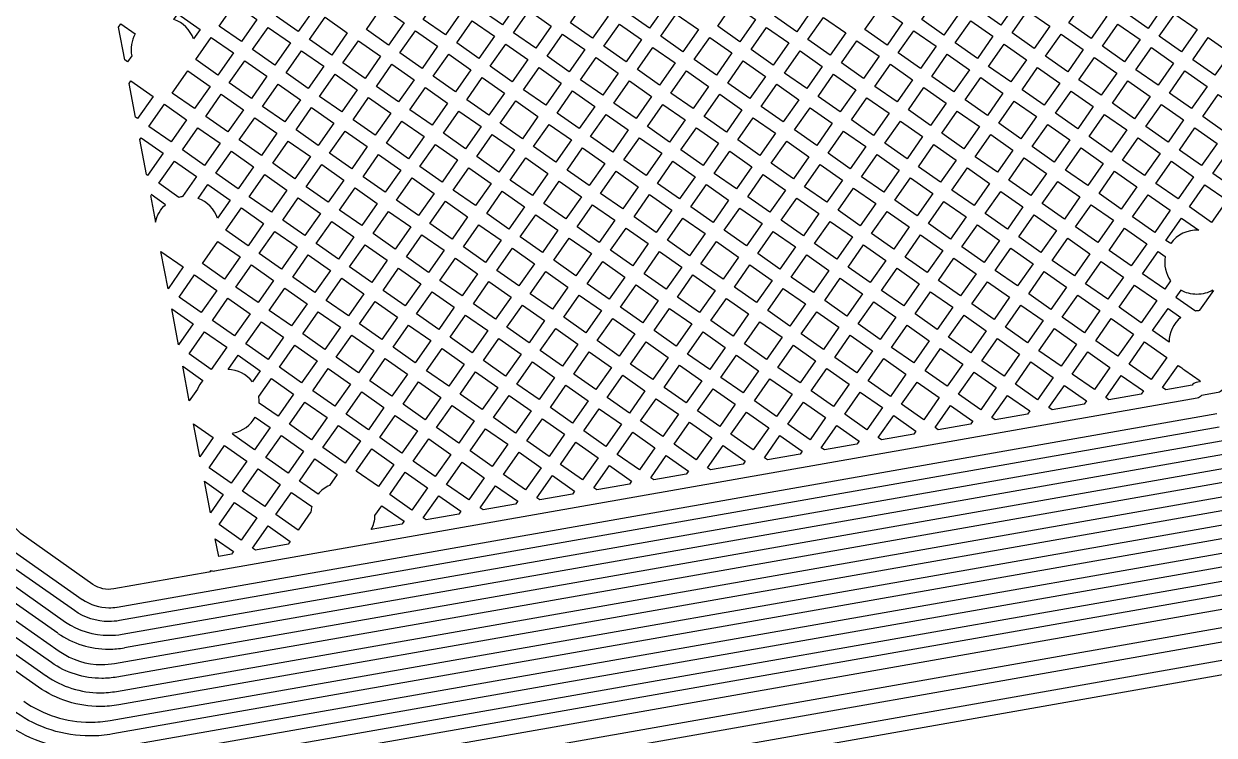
# Model space of a CAD drawing. Extents: x 3103 to 3424, y -52 to 175.
# Drawn here: x 3137.41 to 3144, y 34.73 to 38.67 of the extents above; entities that cross this region are included whole.
import ezdxf

# ---------------------------------------------------------------- set-up
doc = ezdxf.new("R2010")
doc.units = 0
doc.layers.add('gbr-dxf_layer0', color=7, linetype='Continuous')

msp = doc.modelspace()

# ---------------------------------------------------------------- linework, layer by layer
at = {"layer": 'gbr-dxf_layer0'}
for p, q in [((3138.114, 37.715), (3138.142, 37.5665)), ((3138.2115, 37.1989), (3138.1725, 37.4055)), ((3138.2702, 36.8885), (3138.2326, 37.0875)), ((3138.3289, 36.5783), (3138.2928, 36.7693)), ((3137.9292, 35.4367), (3144.0172, 36.5083)), ((3138.3875, 36.2679), (3138.3529, 36.451)), ((3144.0305, 36.4333), (3137.9424, 35.3617)), ((3137.9571, 35.2866), (3144.0725, 36.362)), ((3144.0857, 36.287), (3137.9703, 35.2116)), ((3138.4462, 35.9578), (3138.413, 36.1332)), ((3137.9262, 34.9701), (3144.2473, 36.0831)), ((3144.2605, 36.008), (3137.9394, 34.895)), ((3144.3459, 35.8675), (3137.9053, 34.734)), ((3137.9122, 34.6577), (3144.3788, 35.7946)), ((3144.392, 35.7195), (3137.9254, 34.5826)), ((3137.9422, 34.5073), (3144.5419, 35.6681)), ((3144.5551, 35.593), (3137.9554, 34.4323)), ((3137.1296, 35.5282), (3137.6094, 35.1921)), ((3137.6011, 35.2914), (3137.2214, 35.5573)), ((3137.9486, 34.3517), (3144.6186, 35.5267)), ((3137.5657, 35.1297), (3137.0859, 35.4657)), ((3144.6363, 35.4266), (3137.9662, 34.2516)), ((3138.8736, 34.3326), (3144.6697, 35.3544)), ((3144.6874, 35.2543), (3138.8913, 34.2326))]:
    msp.add_line(p, q, dxfattribs=at)
at = {"layer": 'gbr-dxf_layer0', "linetype": 'Continuous'}
for points in [[(3138.8094, 38.7083), (3138.8954, 38.8309), (3139.0181, 38.745), (3138.9322, 38.6223)], [(3139.6244, 38.6896), (3139.7104, 38.8124), (3139.8331, 38.7265), (3139.7471, 38.6036)], [(3139.9392, 38.7452), (3140.0251, 38.8679), (3140.1479, 38.7819), (3140.062, 38.6592)], [(3140.754, 38.7266), (3140.8399, 38.8493), (3140.9627, 38.7634), (3140.8767, 38.6406)], [(3141.5687, 38.7078), (3141.6547, 38.8306), (3141.7774, 38.7447), (3141.6915, 38.6219)], [(3142.3836, 38.6893), (3142.4695, 38.812), (3142.5923, 38.726), (3142.5064, 38.6034)], [(3142.6984, 38.7448), (3142.7844, 38.8676), (3142.9072, 38.7816), (3142.8211, 38.6588)], [(3143.5134, 38.7262), (3143.5993, 38.8489), (3143.7221, 38.7629), (3143.6361, 38.6402)], [(3138.4946, 38.6528), (3138.5805, 38.7755), (3138.7033, 38.6895), (3138.6174, 38.5668)], [(3139.3095, 38.634), (3139.3955, 38.7568), (3139.5182, 38.6708), (3139.4322, 38.548)], [(3140.439, 38.6711), (3140.525, 38.7939), (3140.6478, 38.7079), (3140.5619, 38.5851)], [(3141.254, 38.6524), (3141.3398, 38.7751), (3141.4626, 38.6891), (3141.3767, 38.5665)], [(3142.0687, 38.6338), (3142.1547, 38.7566), (3142.2775, 38.6706), (3142.1915, 38.5478)], [(3143.1986, 38.6706), (3143.2845, 38.7934), (3143.4073, 38.7074), (3143.3213, 38.5847)], [(3138.9946, 38.5786), (3139.0806, 38.7013), (3139.2033, 38.6153), (3139.1174, 38.4926)], [(3139.8095, 38.5599), (3139.8955, 38.6828), (3140.0183, 38.5968), (3139.9323, 38.474)], [(3140.1244, 38.6155), (3140.2103, 38.7382), (3140.3329, 38.6524), (3140.247, 38.5297)], [(3140.9391, 38.5969), (3141.0251, 38.7197), (3141.1478, 38.6337), (3141.0619, 38.511)], [(3141.7539, 38.5782), (3141.8399, 38.701), (3141.9625, 38.6151), (3141.8766, 38.4923)], [(3142.5688, 38.5597), (3142.6547, 38.6823), (3142.7774, 38.5964), (3142.6916, 38.4737)], [(3142.8836, 38.6151), (3142.9696, 38.7379), (3143.0924, 38.6519), (3143.0064, 38.5291)], [(3143.6986, 38.5965), (3143.7845, 38.7192), (3143.9073, 38.6333), (3143.8213, 38.5105)], [(3138.6798, 38.5231), (3138.7657, 38.6458), (3138.8885, 38.5599), (3138.8026, 38.4371)], [(3139.4947, 38.5043), (3139.5807, 38.6271), (3139.7033, 38.5412), (3139.6174, 38.4184)], [(3140.6243, 38.5414), (3140.7103, 38.6642), (3140.833, 38.5782), (3140.747, 38.4554)], [(3141.4391, 38.5228), (3141.525, 38.6454), (3141.6478, 38.5595), (3141.5619, 38.4368)], [(3142.2539, 38.5041), (3142.3399, 38.6269), (3142.4627, 38.541), (3142.3767, 38.4181)], [(3143.3837, 38.541), (3143.4697, 38.6637), (3143.5924, 38.5778), (3143.5065, 38.455)], [(3138.3649, 38.4676), (3138.4509, 38.5904), (3138.5737, 38.5044), (3138.4877, 38.3816)], [(3139.1798, 38.4489), (3139.2658, 38.5716), (3139.3885, 38.4856), (3139.3026, 38.3629)], [(3139.9947, 38.4302), (3140.0807, 38.5531), (3140.2033, 38.4672), (3140.1173, 38.3444)], [(3140.3094, 38.486), (3140.3953, 38.6087), (3140.5182, 38.5227), (3140.4323, 38.4)], [(3141.1243, 38.4673), (3141.2103, 38.59), (3141.333, 38.5041), (3141.2471, 38.3813)], [(3141.939, 38.4486), (3142.025, 38.5714), (3142.1478, 38.4854), (3142.0618, 38.3626)], [(3142.754, 38.43), (3142.8399, 38.5527), (3142.9627, 38.4667), (3142.8768, 38.344)], [(3143.0688, 38.4854), (3143.1549, 38.6082), (3143.2776, 38.5223), (3143.1916, 38.3994)], [(3143.8838, 38.4668), (3143.9697, 38.5896), (3144.0924, 38.5036), (3144.0065, 38.3809)], [(3138.865, 38.3934), (3138.9509, 38.5161), (3139.0737, 38.4302), (3138.9878, 38.3074)], [(3139.6798, 38.3747), (3139.7658, 38.4975), (3139.8885, 38.4115), (3139.8026, 38.2887)], [(3140.8095, 38.4117), (3140.8954, 38.5345), (3141.0182, 38.4485), (3140.9322, 38.3258)], [(3141.6243, 38.3931), (3141.7102, 38.5158), (3141.8329, 38.4299), (3141.747, 38.3072)], [(3142.4391, 38.3744), (3142.5251, 38.4973), (3142.6478, 38.4113), (3142.5618, 38.2885)], [(3143.5689, 38.4113), (3143.6549, 38.5341), (3143.7776, 38.4481), (3143.6917, 38.3254)], [(3138.5501, 38.3379), (3138.6361, 38.4607), (3138.7589, 38.3747), (3138.6729, 38.2519)], [(3139.365, 38.3192), (3139.451, 38.4419), (3139.5737, 38.356), (3139.4877, 38.2333)], [(3140.1797, 38.3007), (3140.2657, 38.4235), (3140.3885, 38.3375), (3140.3025, 38.2147)], [(3140.4947, 38.3562), (3140.5806, 38.4789), (3140.7033, 38.393), (3140.6174, 38.2703)], [(3141.3095, 38.3376), (3141.3954, 38.4603), (3141.5182, 38.3744), (3141.4322, 38.2517)], [(3142.1242, 38.3189), (3142.2102, 38.4416), (3142.333, 38.3557), (3142.247, 38.2329)], [(3142.9393, 38.3003), (3143.0251, 38.423), (3143.1479, 38.337), (3143.062, 38.2144)], [(3143.254, 38.3557), (3143.34, 38.4786), (3143.4628, 38.3926), (3143.3768, 38.2698)], [(3137.9966, 38.3356), (3138.0064, 38.3495), (3138.1291, 38.2636), (3138.0433, 38.1411), (3138.0319, 38.1491)], [(3138.2352, 38.2823), (3138.3212, 38.4052), (3138.444, 38.3192), (3138.358, 38.1964)], [(3139.0502, 38.2637), (3139.1361, 38.3865), (3139.2589, 38.3005), (3139.173, 38.1777)], [(3139.865, 38.245), (3139.951, 38.3678), (3140.0736, 38.282), (3139.9876, 38.1592)], [(3140.6798, 38.2266), (3140.7658, 38.3493), (3140.8885, 38.2633), (3140.8026, 38.1406)], [(3140.9946, 38.2821), (3141.0806, 38.4048), (3141.2033, 38.3189), (3141.1174, 38.1961)], [(3141.8094, 38.2635), (3141.8953, 38.3862), (3142.0181, 38.3002), (3141.9322, 38.1775)], [(3142.6242, 38.2448), (3142.7103, 38.3676), (3142.8331, 38.2816), (3142.7471, 38.1587)], [(3143.7541, 38.2817), (3143.8401, 38.4044), (3143.9628, 38.3185), (3143.8768, 38.1957)], [(3138.7353, 38.2082), (3138.8213, 38.331), (3138.9441, 38.245), (3138.8581, 38.1222)], [(3139.5502, 38.1896), (3139.6361, 38.3123), (3139.7589, 38.2263), (3139.6729, 38.1036)], [(3140.3649, 38.171), (3140.451, 38.2938), (3140.5737, 38.2079), (3140.4877, 38.085)], [(3141.4946, 38.2079), (3141.5806, 38.3307), (3141.7033, 38.2448), (3141.6173, 38.122)], [(3142.3094, 38.1892), (3142.3954, 38.312), (3142.5181, 38.2261), (3142.4321, 38.1033)], [(3143.1244, 38.1707), (3143.2103, 38.2933), (3143.333, 38.2074), (3143.2472, 38.0847)], [(3143.4392, 38.2261), (3143.5252, 38.3489), (3143.648, 38.2629), (3143.562, 38.1401)], [(3138.1057, 38.0974), (3138.1915, 38.2199), (3138.3143, 38.1339), (3138.2285, 38.0114)], [(3138.4204, 38.1527), (3138.5064, 38.2755), (3138.6292, 38.1895), (3138.5432, 38.0667)], [(3139.2354, 38.134), (3139.3213, 38.2568), (3139.444, 38.1709), (3139.3581, 38.0481)], [(3140.05, 38.1155), (3140.136, 38.2383), (3140.2588, 38.1523), (3140.1728, 38.0295)], [(3140.865, 38.0969), (3140.9509, 38.2196), (3141.0737, 38.1337), (3140.9878, 38.011)], [(3141.1798, 38.1524), (3141.2658, 38.2752), (3141.3885, 38.1892), (3141.3025, 38.0665)], [(3141.9946, 38.1338), (3142.0805, 38.2565), (3142.2033, 38.1705), (3142.1174, 38.0478)], [(3142.8095, 38.115), (3142.8956, 38.2379), (3143.0183, 38.1519), (3142.9323, 38.0291)], [(3143.6244, 38.0964), (3143.7104, 38.2192), (3143.8331, 38.1333), (3143.7471, 38.0105)], [(3143.9393, 38.152), (3144.0252, 38.2748), (3144.148, 38.1888), (3144.062, 38.0661)], [(3138.9205, 38.0785), (3139.0065, 38.2013), (3139.1293, 38.1153), (3139.0433, 37.9926)], [(3139.7354, 38.0599), (3139.8213, 38.1826), (3139.9439, 38.0968), (3139.858, 37.9741)], [(3140.5501, 38.0413), (3140.6361, 38.1642), (3140.7589, 38.0782), (3140.6729, 37.9554)], [(3141.6797, 38.0783), (3141.7657, 38.2011), (3141.8885, 38.1151), (3141.8026, 37.9923)], [(3142.4946, 38.0596), (3142.5805, 38.1823), (3142.7034, 38.0963), (3142.6174, 37.9735)], [(3143.3096, 38.041), (3143.3955, 38.1637), (3143.5183, 38.0777), (3143.4324, 37.955)], [(3138.2909, 37.9677), (3138.3767, 38.0902), (3138.4995, 38.0043), (3138.4137, 37.8817)], [(3138.6056, 38.023), (3138.6916, 38.1458), (3138.8144, 38.0598), (3138.7284, 37.937)], [(3139.4205, 38.0044), (3139.5064, 38.1272), (3139.6292, 38.0412), (3139.5433, 37.9184)], [(3140.2353, 37.9858), (3140.3212, 38.1086), (3140.444, 38.0226), (3140.358, 37.8998)], [(3141.0502, 37.9673), (3141.1361, 38.09), (3141.2588, 38.004), (3141.1729, 37.8813)], [(3141.365, 38.0228), (3141.4509, 38.1455), (3141.5736, 38.0596), (3141.4877, 37.9368)], [(3142.1798, 38.0041), (3142.2657, 38.1268), (3142.3884, 38.0409), (3142.3026, 37.9182)], [(3142.9947, 37.9854), (3143.0807, 38.1082), (3143.2035, 38.0223), (3143.1174, 37.8994)], [(3143.8095, 37.9667), (3143.8956, 38.0896), (3144.0183, 38.0037), (3143.9323, 37.8808)], [(3138.0553, 38.0254), (3138.062, 38.035), (3138.1848, 37.949), (3138.0987, 37.8262), (3138.0921, 37.8308)], [(3139.1057, 37.9489), (3139.1917, 38.0716), (3139.3144, 37.9857), (3139.2284, 37.8629)], [(3139.9204, 37.9304), (3140.0063, 38.0531), (3140.1291, 37.9671), (3140.0432, 37.8444)], [(3140.7353, 37.9117), (3140.8213, 38.0345), (3140.944, 37.9486), (3140.858, 37.8257)], [(3141.865, 37.9486), (3141.9509, 38.0714), (3142.0737, 37.9854), (3141.9877, 37.8627)], [(3142.6799, 37.9298), (3142.7658, 38.0526), (3142.8886, 37.9667), (3142.8026, 37.8439)], [(3143.4948, 37.9113), (3143.5807, 38.034), (3143.7034, 37.948), (3143.6175, 37.8254)], [(3138.4761, 37.838), (3138.5619, 37.9606), (3138.6847, 37.8746), (3138.5989, 37.7521)], [(3138.7908, 37.8933), (3138.8768, 38.0161), (3138.9996, 37.9301), (3138.9136, 37.8073)], [(3139.6057, 37.8747), (3139.6917, 37.9975), (3139.8143, 37.9117), (3139.7283, 37.7889)], [(3140.4204, 37.8561), (3140.5064, 37.9789), (3140.6291, 37.893), (3140.5432, 37.7702)], [(3141.2353, 37.8376), (3141.3212, 37.9603), (3141.4439, 37.8744), (3141.358, 37.7517)], [(3141.5501, 37.8931), (3141.636, 38.0159), (3141.7589, 37.9299), (3141.6729, 37.8071)], [(3142.365, 37.8745), (3142.4509, 37.9972), (3142.5737, 37.9111), (3142.4878, 37.7885)], [(3143.1799, 37.8557), (3143.2659, 37.9786), (3143.3887, 37.8926), (3143.3026, 37.7697)], [(3143.9947, 37.8371), (3144.0807, 37.96), (3144.2035, 37.874), (3144.1174, 37.7512)], [(3139.2908, 37.8192), (3139.3768, 37.942), (3139.4996, 37.856), (3139.4136, 37.7333)], [(3140.1056, 37.8007), (3140.1916, 37.9234), (3140.3143, 37.8374), (3140.2284, 37.7147)], [(3140.9204, 37.782), (3141.0065, 37.9049), (3141.1292, 37.8189), (3141.0432, 37.6961)], [(3142.0501, 37.819), (3142.1361, 37.9417), (3142.2588, 37.8558), (3142.1729, 37.733)], [(3142.865, 37.8002), (3142.951, 37.923), (3143.0737, 37.837), (3142.9878, 37.7142)], [(3143.68, 37.7817), (3143.7658, 37.9043), (3143.8886, 37.8184), (3143.8027, 37.6958)], [(3138.6613, 37.7083), (3138.7471, 37.8309), (3138.8699, 37.7449), (3138.7841, 37.6224)], [(3138.976, 37.7636), (3139.062, 37.8864), (3139.1847, 37.8005), (3139.0987, 37.6777)], [(3139.7907, 37.7452), (3139.8767, 37.868), (3139.9995, 37.7819), (3139.9135, 37.6591)], [(3140.6056, 37.7265), (3140.6916, 37.8492), (3140.8143, 37.7633), (3140.7283, 37.6405)], [(3141.4204, 37.708), (3141.5064, 37.8307), (3141.6292, 37.7447), (3141.5433, 37.622)], [(3141.7353, 37.7634), (3141.8213, 37.8862), (3141.944, 37.8002), (3141.8581, 37.6775)], [(3142.5503, 37.7448), (3142.6361, 37.8674), (3142.7589, 37.7815), (3142.673, 37.6588)], [(3143.3651, 37.726), (3143.4511, 37.8489), (3143.5738, 37.763), (3143.4878, 37.6401)], [(3139.1611, 37.634), (3139.2471, 37.7568), (3139.3699, 37.6708), (3139.2839, 37.548)], [(3139.476, 37.6895), (3139.562, 37.8123), (3139.6846, 37.7265), (3139.5986, 37.6037)], [(3140.2908, 37.671), (3140.3767, 37.7937), (3140.4995, 37.7078), (3140.4136, 37.5851)], [(3141.1056, 37.6524), (3141.1916, 37.7752), (3141.3143, 37.6893), (3141.2283, 37.5664)], [(3141.9205, 37.6338), (3142.0064, 37.7565), (3142.1292, 37.6706), (3142.0432, 37.5478)], [(3142.2353, 37.6893), (3142.3213, 37.8121), (3142.4441, 37.726), (3142.3582, 37.6033)], [(3143.0502, 37.6705), (3143.1361, 37.7933), (3143.2589, 37.7073), (3143.173, 37.5845)], [(3143.8651, 37.6521), (3143.951, 37.7747), (3144.0737, 37.6887), (3143.9879, 37.5661)], [(3138.8465, 37.5787), (3138.9323, 37.7012), (3139.055, 37.6153), (3138.9692, 37.4928)], [(3139.976, 37.6154), (3140.0619, 37.7382), (3140.1847, 37.6523), (3140.0987, 37.5295)], [(3140.7908, 37.5968), (3140.8767, 37.7196), (3140.9995, 37.6336), (3140.9135, 37.5109)], [(3141.6057, 37.5783), (3141.6916, 37.701), (3141.8144, 37.6151), (3141.7284, 37.4924)], [(3142.7354, 37.6151), (3142.8213, 37.7378), (3142.944, 37.6518), (3142.8582, 37.5292)], [(3143.5502, 37.5964), (3143.6363, 37.7193), (3143.759, 37.6333), (3143.673, 37.5105)], [(3138.5316, 37.5231), (3138.6176, 37.6459), (3138.7404, 37.5599), (3138.6544, 37.4371)], [(3139.3463, 37.5043), (3139.4323, 37.6271), (3139.5549, 37.5413), (3139.4689, 37.4185)], [(3139.661, 37.56), (3139.747, 37.6827), (3139.8698, 37.5967), (3139.7839, 37.474)], [(3140.476, 37.5413), (3140.5619, 37.6641), (3140.6846, 37.5781), (3140.5987, 37.4554)], [(3141.2907, 37.5227), (3141.3767, 37.6456), (3141.4996, 37.5596), (3141.4135, 37.4367)], [(3142.1056, 37.5041), (3142.1916, 37.6269), (3142.3145, 37.5408), (3142.2285, 37.4181)], [(3142.4206, 37.5596), (3142.5066, 37.6823), (3142.6293, 37.5964), (3142.5433, 37.4736)], [(3143.2354, 37.5408), (3143.3213, 37.6636), (3143.4441, 37.5777), (3143.3581, 37.4549)], [(3139.0316, 37.4491), (3139.1174, 37.5716), (3139.2402, 37.4856), (3139.1544, 37.3631)], [(3140.1611, 37.4858), (3140.2471, 37.6086), (3140.3698, 37.5226), (3140.2839, 37.3998)], [(3140.9759, 37.4672), (3141.0619, 37.5899), (3141.1846, 37.504), (3141.0986, 37.3813)], [(3141.7908, 37.4487), (3141.8768, 37.5714), (3141.9995, 37.4854), (3141.9136, 37.3627)], [(3142.9206, 37.4855), (3143.0065, 37.6081), (3143.1292, 37.5221), (3143.0434, 37.3995)], [(3138.7168, 37.3934), (3138.8028, 37.5162), (3138.9255, 37.4303), (3138.8394, 37.3075)], [(3139.5314, 37.3748), (3139.6173, 37.4976), (3139.7402, 37.4115), (3139.6542, 37.2888)], [(3139.8463, 37.4303), (3139.9323, 37.553), (3140.055, 37.4671), (3139.969, 37.3443)], [(3140.6611, 37.4117), (3140.7471, 37.5344), (3140.8698, 37.4485), (3140.7839, 37.3258)], [(3141.4759, 37.393), (3141.562, 37.5159), (3141.6847, 37.4299), (3141.5987, 37.3071)], [(3142.2909, 37.3744), (3142.3769, 37.4971), (3142.4996, 37.4112), (3142.4137, 37.2884)], [(3142.6058, 37.4299), (3142.6917, 37.5527), (3142.8145, 37.4667), (3142.7285, 37.344)], [(3143.4205, 37.4112), (3143.5065, 37.534), (3143.6292, 37.448), (3143.5433, 37.3253)], [(3138.4019, 37.3379), (3138.4879, 37.4606), (3138.6106, 37.3747), (3138.5247, 37.2519)], [(3139.2168, 37.3194), (3139.3026, 37.4419), (3139.4252, 37.3561), (3139.3394, 37.2335)], [(3140.3463, 37.3561), (3140.4323, 37.4789), (3140.555, 37.393), (3140.469, 37.2702)], [(3141.1611, 37.3375), (3141.247, 37.4603), (3141.3698, 37.3743), (3141.2839, 37.2516)], [(3141.976, 37.319), (3142.0619, 37.4417), (3142.1848, 37.3557), (3142.0989, 37.233)], [(3143.1058, 37.3558), (3143.1917, 37.4784), (3143.3144, 37.3925), (3143.2285, 37.2698)], [(3138.9019, 37.2638), (3138.9879, 37.3866), (3139.1107, 37.3007), (3139.0246, 37.1778)], [(3139.7166, 37.2451), (3139.8026, 37.3678), (3139.9253, 37.2819), (3139.8394, 37.1591)], [(3140.0315, 37.3006), (3140.1174, 37.4234), (3140.2401, 37.3374), (3140.1542, 37.2147)], [(3140.8463, 37.2821), (3140.9322, 37.4048), (3141.0549, 37.3188), (3140.969, 37.1961)], [(3141.6611, 37.2634), (3141.7471, 37.3862), (3141.8699, 37.3003), (3141.7838, 37.1774)], [(3142.4761, 37.2447), (3142.562, 37.3675), (3142.6848, 37.2815), (3142.5988, 37.1588)], [(3142.7909, 37.3003), (3142.8769, 37.423), (3142.9997, 37.3371), (3142.9137, 37.2143)], [(3138.5871, 37.2082), (3138.6731, 37.331), (3138.7957, 37.2451), (3138.7098, 37.1223)], [(3139.4018, 37.1898), (3139.4876, 37.3124), (3139.6105, 37.2263), (3139.5247, 37.1038)], [(3140.5314, 37.2265), (3140.6174, 37.3493), (3140.7402, 37.2633), (3140.6542, 37.1405)], [(3141.3463, 37.2079), (3141.4322, 37.3306), (3141.555, 37.2447), (3141.469, 37.1219)], [(3142.1613, 37.1893), (3142.2472, 37.312), (3142.37, 37.226), (3142.284, 37.1033)], [(3143.2909, 37.2261), (3143.3768, 37.3488), (3143.4996, 37.2628), (3143.4137, 37.1402)], [(3138.2723, 37.1528), (3138.3582, 37.2754), (3138.481, 37.1895), (3138.3951, 37.0668)], [(3139.0871, 37.1341), (3139.1731, 37.2569), (3139.2957, 37.1711), (3139.2097, 37.0482)], [(3139.9018, 37.1154), (3139.9878, 37.2382), (3140.1105, 37.1522), (3140.0245, 37.0295)], [(3140.2166, 37.1709), (3140.3026, 37.2937), (3140.4253, 37.2077), (3140.3394, 37.085)], [(3141.0314, 37.1524), (3141.1173, 37.2751), (3141.2402, 37.1891), (3141.1542, 37.0664)], [(3141.8463, 37.1337), (3141.9323, 37.2566), (3142.0552, 37.1705), (3141.9691, 37.0477)], [(3142.6613, 37.1151), (3142.7472, 37.2378), (3142.87, 37.1519), (3142.784, 37.0291)], [(3142.9761, 37.1706), (3143.0621, 37.2934), (3143.1848, 37.2074), (3143.0988, 37.0846)], [(3138.7722, 37.0786), (3138.8582, 37.2013), (3138.9809, 37.1154), (3138.895, 36.9926)], [(3139.5871, 37.0601), (3139.6729, 37.1826), (3139.7957, 37.0967), (3139.7098, 36.9741)], [(3140.4018, 37.0413), (3140.4877, 37.164), (3140.6105, 37.0781), (3140.5245, 36.9553)], [(3140.7166, 37.0968), (3140.8026, 37.2196), (3140.9253, 37.1337), (3140.8393, 37.0109)], [(3141.5314, 37.0782), (3141.6174, 37.201), (3141.7401, 37.115), (3141.6542, 36.9923)], [(3142.3465, 37.0596), (3142.4324, 37.1823), (3142.5551, 37.0964), (3142.4692, 36.9737)], [(3143.1613, 37.0409), (3143.2472, 37.1637), (3143.37, 37.0778), (3143.284, 36.955)], [(3143.4761, 37.0965), (3143.562, 37.2191), (3143.6847, 37.1332), (3143.5988, 37.0105)], [(3138.4575, 37.0231), (3138.5434, 37.1458), (3138.6661, 37.0599), (3138.5801, 36.9372)], [(3139.2721, 37.0045), (3139.3581, 37.1274), (3139.481, 37.0414), (3139.3949, 36.9185)], [(3140.0869, 36.9858), (3140.1729, 37.1085), (3140.2956, 37.0226), (3140.2097, 36.8998)], [(3141.2167, 37.0227), (3141.3026, 37.1454), (3141.4253, 37.0595), (3141.3394, 36.9368)], [(3142.0316, 37.004), (3142.1176, 37.1268), (3142.2403, 37.0409), (3142.1543, 36.918)], [(3142.8465, 36.9854), (3142.9324, 37.1082), (3143.0551, 37.0222), (3142.9692, 36.8995)], [(3138.9574, 36.9489), (3139.0434, 37.0717), (3139.166, 36.9858), (3139.08, 36.863)], [(3139.7723, 36.9304), (3139.8581, 37.053), (3139.9808, 36.967), (3139.895, 36.8445)], [(3140.5869, 36.9116), (3140.6729, 37.0344), (3140.7956, 36.9485), (3140.7096, 36.8257)], [(3140.9017, 36.9672), (3140.9877, 37.09), (3141.1105, 37.004), (3141.0245, 36.8812)], [(3141.7166, 36.9486), (3141.8025, 37.0713), (3141.9254, 36.9853), (3141.8395, 36.8625)], [(3142.5316, 36.93), (3142.6175, 37.0527), (3142.7403, 36.9667), (3142.6544, 36.844)], [(3143.3464, 36.9113), (3143.4324, 37.0341), (3143.5551, 36.9481), (3143.4691, 36.8253)], [(3138.6426, 36.8935), (3138.7285, 37.0162), (3138.8513, 36.9302), (3138.7653, 36.8075)], [(3139.4574, 36.8748), (3139.5434, 36.9977), (3139.6661, 36.9117), (3139.5801, 36.7888)], [(3140.2721, 36.8561), (3140.3581, 36.9789), (3140.4808, 36.8929), (3140.3948, 36.7702)], [(3141.4018, 36.8931), (3141.4877, 37.0158), (3141.6105, 36.9299), (3141.5245, 36.8071)], [(3142.2167, 36.8743), (3142.3028, 36.9972), (3142.4255, 36.9113), (3142.3395, 36.7884)], [(3143.0316, 36.8558), (3143.1175, 36.9785), (3143.2403, 36.8926), (3143.1544, 36.7698)], [(3138.3277, 36.8378), (3138.4138, 36.9607), (3138.5364, 36.8748), (3138.4504, 36.7519)], [(3139.1424, 36.8193), (3139.2284, 36.9421), (3139.3512, 36.8561), (3139.2653, 36.7333)], [(3139.9574, 36.8008), (3140.0432, 36.9233), (3140.166, 36.8374), (3140.0802, 36.7148)], [(3140.7721, 36.782), (3140.858, 36.9047), (3140.9808, 36.8188), (3140.8949, 36.696)], [(3141.0869, 36.8375), (3141.1729, 36.9603), (3141.2957, 36.8744), (3141.2097, 36.7515)], [(3141.9019, 36.8188), (3141.9879, 36.9415), (3142.1106, 36.8556), (3142.0247, 36.7329)], [(3142.7168, 36.8003), (3142.8028, 36.923), (3142.9255, 36.8371), (3142.8396, 36.7143)], [(3143.5316, 36.7816), (3143.6175, 36.9044), (3143.7403, 36.8185), (3143.6543, 36.6957)], [(3138.8278, 36.7638), (3138.9137, 36.8865), (3139.0363, 36.8006), (3138.9504, 36.6779)], [(3139.6425, 36.7451), (3139.7286, 36.868), (3139.8513, 36.7821), (3139.7652, 36.6592)], [(3140.4573, 36.7265), (3140.5432, 36.8492), (3140.6659, 36.7633), (3140.58, 36.6405)], [(3141.587, 36.7634), (3141.6729, 36.8861), (3141.7958, 36.8001), (3141.7099, 36.6774)], [(3142.4019, 36.7447), (3142.4879, 36.8675), (3142.6107, 36.7816), (3142.5247, 36.6587)], [(3143.2168, 36.7261), (3143.3027, 36.8489), (3143.4254, 36.7629), (3143.3395, 36.6402)], [(3139.3277, 36.6896), (3139.4136, 36.8124), (3139.5364, 36.7264), (3139.4504, 36.6037)], [(3140.1426, 36.6711), (3140.2284, 36.7937), (3140.3511, 36.7078), (3140.2653, 36.5852)], [(3140.9573, 36.6523), (3141.0432, 36.775), (3141.166, 36.6891), (3141.08, 36.5664)], [(3141.2721, 36.7078), (3141.3581, 36.8307), (3141.4808, 36.7447), (3141.3948, 36.6219)], [(3142.0871, 36.6892), (3142.173, 36.8119), (3142.2957, 36.726), (3142.2098, 36.6032)], [(3142.902, 36.6706), (3142.9879, 36.7934), (3143.1106, 36.7074), (3143.0247, 36.5847)], [(3139.0128, 36.6342), (3139.0987, 36.7569), (3139.2216, 36.6709), (3139.1357, 36.5482)], [(3139.8277, 36.6155), (3139.9137, 36.7384), (3140.0364, 36.6524), (3139.9504, 36.5295)], [(3140.6424, 36.5968), (3140.7284, 36.7196), (3140.8511, 36.6336), (3140.7652, 36.5109)], [(3141.7723, 36.6337), (3141.8582, 36.7564), (3141.9809, 36.6705), (3141.895, 36.5477)], [(3142.5871, 36.615), (3142.6731, 36.7379), (3142.7959, 36.6519), (3142.7098, 36.529)], [(3143.4019, 36.5965), (3143.4879, 36.7192), (3143.6106, 36.6333), (3143.5981, 36.6155), (3143.4197, 36.5841)], [(3139.5129, 36.56), (3139.5988, 36.6827), (3139.7215, 36.5968), (3139.6356, 36.474)], [(3140.3277, 36.5415), (3140.4136, 36.6641), (3140.5363, 36.5781), (3140.4504, 36.4555)], [(3141.1424, 36.5227), (3141.2284, 36.6454), (3141.3511, 36.5594), (3141.2652, 36.4367)], [(3141.4572, 36.5781), (3141.5433, 36.701), (3141.6662, 36.615), (3141.5801, 36.4921)], [(3142.2722, 36.5595), (3142.3582, 36.6822), (3142.4809, 36.5963), (3142.395, 36.4735)], [(3143.0871, 36.541), (3143.1731, 36.6637), (3143.2958, 36.5778), (3143.2834, 36.5601), (3143.1048, 36.5286)], [(3138.8831, 36.4489), (3138.9691, 36.5718), (3139.0919, 36.4858), (3139.0059, 36.3629)], [(3139.1981, 36.5045), (3139.284, 36.6272), (3139.4067, 36.5412), (3139.3208, 36.4185)], [(3140.0128, 36.4858), (3140.0989, 36.6087), (3140.2216, 36.5228), (3140.1356, 36.3999)], [(3140.8276, 36.4671), (3140.9136, 36.5899), (3141.0363, 36.5039), (3140.9504, 36.3812)], [(3141.6425, 36.4484), (3141.7286, 36.5713), (3141.8513, 36.4853), (3141.7653, 36.3624)], [(3141.9574, 36.504), (3142.0434, 36.6267), (3142.1661, 36.5408), (3142.0802, 36.4181)], [(3142.7722, 36.4853), (3142.8583, 36.6082), (3142.981, 36.5223), (3142.9687, 36.5047), (3142.7896, 36.4731)], [(3139.698, 36.4303), (3139.784, 36.5531), (3139.9067, 36.4671), (3139.8208, 36.3444)], [(3140.5129, 36.4118), (3140.5987, 36.5344), (3140.7215, 36.4484), (3140.6357, 36.3258)], [(3141.3276, 36.393), (3141.4135, 36.5157), (3141.5364, 36.4297), (3141.4505, 36.3069)], [(3142.4574, 36.4298), (3142.5434, 36.5526), (3142.6661, 36.4666), (3142.6539, 36.4493), (3142.4748, 36.4177)], [(3139.0683, 36.3192), (3139.1544, 36.4421), (3139.2771, 36.3561), (3139.1911, 36.2332)], [(3139.3832, 36.3748), (3139.4692, 36.4975), (3139.5919, 36.4116), (3139.506, 36.2889)], [(3140.198, 36.3562), (3140.284, 36.4791), (3140.4067, 36.3931), (3140.3207, 36.2702)], [(3141.0128, 36.3375), (3141.0987, 36.4602), (3141.2215, 36.3743), (3141.1355, 36.2516)], [(3141.8277, 36.3187), (3141.9137, 36.4416), (3142.0365, 36.3557), (3142.0244, 36.3384), (3141.8447, 36.3068)], [(3142.1426, 36.3744), (3142.2285, 36.4971), (3142.3513, 36.4111), (3142.3392, 36.3939), (3142.1599, 36.3623)], [(3138.7534, 36.2637), (3138.8394, 36.3865), (3138.9622, 36.3005), (3138.8762, 36.1777)], [(3139.8832, 36.3007), (3139.9691, 36.4234), (3140.0918, 36.3375), (3140.0059, 36.2147)], [(3140.6981, 36.2821), (3140.7839, 36.4047), (3140.9067, 36.3188), (3140.8208, 36.1962)], [(3141.5129, 36.2632), (3141.5988, 36.386), (3141.7216, 36.3), (3141.7097, 36.283), (3141.5299, 36.2514)], [(3138.4387, 36.2082), (3138.5246, 36.3308), (3138.6472, 36.245), (3138.5613, 36.1223)], [(3139.2535, 36.1895), (3139.3395, 36.3124), (3139.4623, 36.2265), (3139.3762, 36.1036)], [(3139.5684, 36.2452), (3139.6543, 36.3679), (3139.777, 36.2819), (3139.6911, 36.1592)], [(3140.3831, 36.2265), (3140.4692, 36.3494), (3140.592, 36.2634), (3140.5059, 36.1405)], [(3141.1979, 36.2079), (3141.2839, 36.3306), (3141.4068, 36.2445), (3141.3949, 36.2276), (3141.215, 36.1959)], [(3140.0683, 36.171), (3140.1543, 36.2937), (3140.277, 36.2078), (3140.1911, 36.0851)], [(3140.8832, 36.1525), (3140.9691, 36.2751), (3141.0918, 36.1891), (3141.0799, 36.1722), (3140.9003, 36.1405)], [(3138.6238, 36.0786), (3138.7097, 36.2013), (3138.8325, 36.1153), (3138.7466, 35.9926)], [(3139.4386, 36.0599), (3139.5247, 36.1828), (3139.6474, 36.0968), (3139.5614, 35.9739)], [(3139.7535, 36.1155), (3139.8395, 36.2382), (3139.9622, 36.1523), (3139.8763, 36.0296)], [(3140.5683, 36.0968), (3140.6544, 36.2197), (3140.7771, 36.1338), (3140.7652, 36.1167), (3140.5851, 36.085)], [(3140.2535, 36.0414), (3140.3394, 36.1641), (3140.4622, 36.0781), (3140.4504, 36.0613), (3140.2703, 36.0296)], [(3139.6238, 35.9302), (3139.7098, 36.0531), (3139.8326, 35.9672), (3139.8209, 35.9505), (3139.6402, 35.9187)], [(3139.9387, 35.9859), (3140.0246, 36.1086), (3140.1474, 36.0227), (3140.1356, 36.0059), (3139.9554, 35.9742)], [(3138.494, 35.8934), (3138.5801, 36.0162), (3138.7029, 35.9302), (3138.6169, 35.8073)], [(3138.6793, 35.7636), (3138.7653, 35.8865), (3138.8881, 35.8005), (3138.8767, 35.7843), (3138.6953, 35.7523)], [(3138.4732, 35.8149), (3138.5732, 35.7449), (3138.562, 35.7289), (3138.4918, 35.7165)]]:
    msp.add_lwpolyline(points, close=True, dxfattribs=at)
for points in [[(3138.2445, 38.6896), (3138.2658, 38.72), (3138.3885, 38.6341), (3138.3521, 38.5821, 0.224582)], [(3137.938, 38.646), (3137.9509, 38.6645), (3138.0298, 38.6092, 0.178335), (3138.0103, 38.4879), (3137.9877, 38.4556), (3137.9719, 38.4667)], [(3138.1612, 37.7824), (3138.2472, 37.9053), (3138.37, 37.8193), (3138.2925, 37.7087, 0.029223), (3138.2722, 37.7047)], [(3138.3788, 37.6991), (3138.4324, 37.7756), (3138.5552, 37.6896), (3138.485, 37.5894, 0.225569)], [(3143.6057, 37.2815), (3143.6917, 37.4043), (3143.7313, 37.3766, 0.200927), (3143.7613, 37.2425), (3143.7284, 37.1956)], [(3143.6613, 36.9668), (3143.7471, 37.0895), (3143.8181, 37.0398, 0.22409), (3143.7524, 36.903)], [(3138.5438, 36.7524), (3138.5989, 36.831), (3138.7216, 36.7451), (3138.6787, 36.6838, 0.223502)], [(3143.7167, 36.652), (3143.8027, 36.7748), (3143.8168, 36.7649, 0.040592), (3143.8404, 36.7484), (3143.9255, 36.6888), (3143.9212, 36.6826), (3143.903, 36.6791, 0.182055), (3143.8801, 36.6651), (3143.7345, 36.6395)], [(3138.7141, 36.6014), (3138.7841, 36.7014), (3138.9067, 36.6155), (3138.8206, 36.4926), (3138.7159, 36.566, 0.012514), (3138.7161, 36.5747, 0.037875)], [(3138.5683, 36.3933), (3138.5733, 36.4003, 0.220072), (3138.6938, 36.4884), (3138.7769, 36.4302), (3138.6909, 36.3074)], [(3138.9387, 36.134), (3139.0246, 36.2568), (3139.1474, 36.1708), (3139.105, 36.1103, 0.113376), (3139.042, 36.0617)], [(3138.809, 35.9489), (3138.895, 36.0716), (3139.0072, 35.993, 0.042184), (3139.0022, 35.9635), (3138.9318, 35.8629)], [(3139.3363, 35.8652, 0.115442), (3139.3571, 35.9435), (3139.3949, 35.9975), (3139.5177, 35.9115), (3139.5062, 35.8951)]]:
    msp.add_lwpolyline(points, format="xyb", close=True, dxfattribs=at)
for points in [[(3138.142, 37.5665, -0.161906), (3138.1971, 37.6642), (3138.1175, 37.72)], [(3143.9169, 37.5228, 0.258384), (3143.7615, 37.4484), (3143.7354, 37.4667)], [(3137.6995, 33.9438), (3144.9606, 35.2239), (3145.147, 35.4904, -0.199614), (3145.2621, 35.5639), (3154.3572, 37.1675), (3154.3661, 37.1691)], [(3143.9956, 37.1915, -0.13223), (3143.9063, 37.1675, -0.130499), (3143.8182, 37.1909), (3143.7908, 37.1519)], [(3143.7908, 37.1519), (3143.8982, 37.0767, -0.035255), (3143.923, 37.0795), (3143.9995, 37.1888)], [(3144.1839, 36.8332), (3144.0487, 36.6406, -0.196529), (3144.0245, 36.6249), (3143.9323, 36.6072, -0.190181), (3143.9084, 36.5927), (3138.4683, 35.635, -0.14491), (3138.4468, 35.6373, -0.259401), (3138.4371, 35.6296), (3137.9106, 35.537, -0.197095), (3137.7957, 35.5624), (3137.3959, 35.8431), (3137.0612, 36.1778, -0.101825), (3137.0583, 36.182), (3137.0319, 36.2446)], [(3138.2928, 36.7693), (3138.4041, 36.6913, 0.080423), (3138.3742, 36.643), (3138.3289, 36.5783)], [(3136.0207, 36.0522, -0.414223), (3136.1985, 36.23, -0.343379), (3136.3708, 36.0958), (3136.4368, 35.9546), (3136.8616, 35.5298), (3137.5376, 35.0562)], [(3137.8446, 35.1181, 0.043617), (3137.9158, 35.1243), (3144.1329, 36.2177)], [(3144.1461, 36.1427), (3137.929, 35.0492, -0.043614), (3137.8446, 35.0419, -0.153643), (3137.5659, 35.1296)], [(3137.6932, 35.4169), (3137.2845, 35.7032, -0.045233), (3137.2793, 35.7076), (3136.9074, 36.0796)], [(3137.4938, 34.9938), (3136.8152, 35.4693, -0.046835), (3136.8098, 35.4739), (3136.4408, 35.8429)], [(3137.2652, 35.6198), (3137.6448, 35.3538, 0.150738), (3137.8835, 35.2802, 0.043576), (3137.9569, 35.2866)], [(3137.9422, 35.3616, -0.043711), (3137.8844, 35.3566, -0.153848), (3137.6935, 35.4167)], [(3137.9392, 34.895, -0.043565), (3137.8359, 34.886, -0.1537), (3137.4942, 34.9936)], [(3137.9551, 34.4322, -0.043455), (3137.7308, 34.4127, -0.198945), (3136.8131, 34.7929), (3136.675, 34.931)], [(3137.4132, 34.9152, 0.153854), (3137.7807, 34.7993, 0.043625), (3137.8919, 34.8091)], [(3136.867, 34.8467, 0.198945), (3137.7308, 34.4889, 0.043455), (3137.9419, 34.5073)], [(3137.9051, 34.734, -0.043621), (3137.7807, 34.7231, -0.153855), (3137.3695, 34.8527)], [(3137.3162, 34.7897, 0.153801), (3137.7737, 34.6456, 0.043553), (3137.912, 34.6576)]]:
    msp.add_lwpolyline(points, format="xyb", dxfattribs=at)
for points in [[(3143.7354, 37.4667), (3143.8214, 37.5896), (3143.9169, 37.5228)], [(3138.1725, 37.4055), (3138.2958, 37.3192), (3138.2115, 37.1989)], [(3138.2326, 37.0875), (3138.3514, 37.0044), (3138.2702, 36.8885)], [(3138.3529, 36.451), (3138.4622, 36.3745), (3138.3875, 36.2679)], [(3136.9612, 36.1335), (3137.331, 35.7637), (3137.7369, 35.4793)], [(3138.413, 36.1332), (3138.5176, 36.0599), (3138.4462, 35.9578)], [(3137.8921, 34.8091), (3144.3325, 35.9425), (3144.3493, 35.946)]]:
    msp.add_lwpolyline(points, dxfattribs=at)
at = {"layer": 'gbr-dxf_layer0'}
for centre, radius, start, end in [((3137.8843, 35.6895), 0.2567, 235.0238, 270.00586), ((3137.8844, 35.6895), 0.2567, 269.98741, 279.99061), ((3137.8835, 35.704), 0.5, 235.68576, 269.99853), ((3137.8446, 35.5285), 0.4104, 235.06456, 269.99973), ((3137.8835, 35.7039), 0.5, 270.00388, 279.97643), ((3137.8359, 35.4825), 0.5203, 235.05278, 270.00081), ((3137.836, 35.4825), 0.5203, 269.99415, 279.96536)]:
    msp.add_arc(centre, radius, start, end, dxfattribs=at)

doc.saveas('drawing.dxf')
